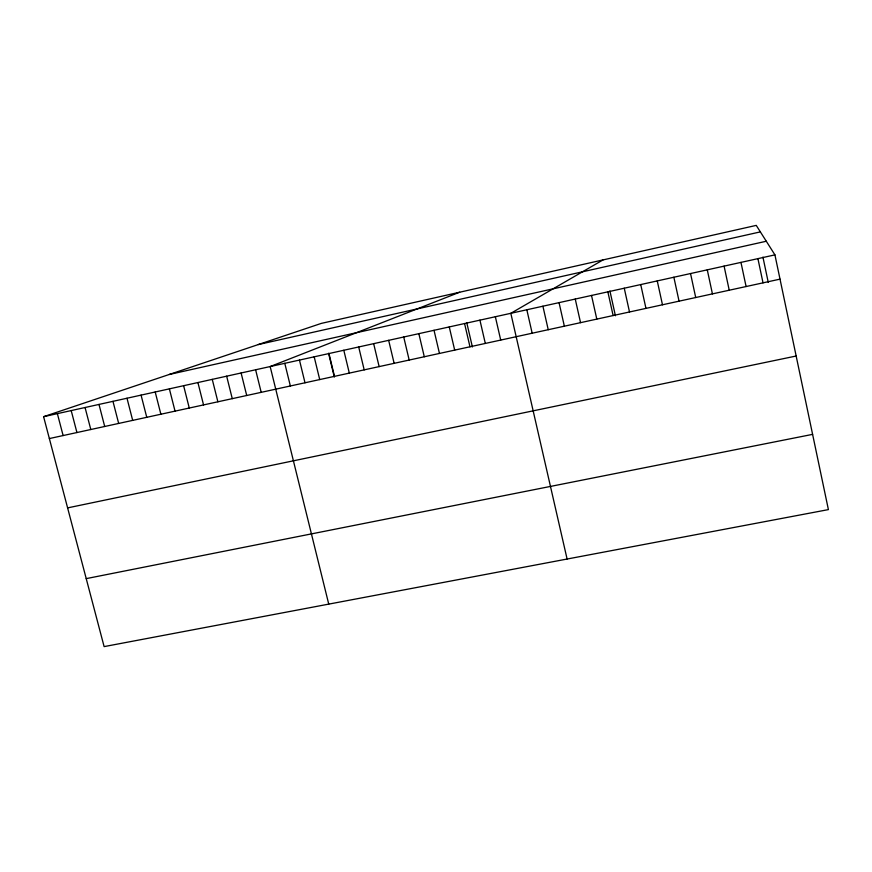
<?xml version="1.0" encoding="UTF-8"?>
<svg xmlns="http://www.w3.org/2000/svg" width="872" height="872" viewBox="0 0 872 872"><rect width="100%" height="100%" fill="white"/><g stroke="black" fill="none" stroke-linecap="round" stroke-linejoin="round"><path stroke-width="1.31" d="M603.032 259.911L510.818 313.31L567.105 559.039M459.675 292.218L270.167 366.556L328.744 604.122M43.6 416.685L321.321 323.392L756.253 225.39L774.925 254.875L828.4 509.608L104.117 646.61L43.6 416.685L774.925 254.875M258.297 344.571L760.362 231.887M169.255 374.48L766.292 241.25M49.355 438.562L780.015 279.138M67.602 507.886L796.158 356.016M86.219 578.627L812.606 434.365M71.199 410.581L76.932 432.545M57.367 413.644L63.122 435.553M98.994 404.434L104.705 426.484M85.064 407.507L90.797 429.515M112.968 401.338L118.668 423.432M141.068 395.125L146.758 417.307M126.996 398.232L132.686 420.38M169.386 388.858L175.043 411.137M155.205 391.997L160.873 414.222M183.621 385.707L189.268 408.031M212.256 379.375L217.88 401.785M197.911 382.546L203.547 404.913M241.108 372.987L246.711 395.496M226.655 376.181L232.268 398.646M255.616 369.772L261.197 392.335M284.784 363.319L290.354 385.98M314.182 356.822L319.719 379.571M299.456 360.071L305.004 382.775M328.962 353.542L334.488 376.344M328.559 353.247L334.325 377.064M358.697 346.969L364.191 369.87M343.808 350.261L349.312 373.107M388.661 340.342L394.133 363.33M373.652 343.655L379.135 366.611M403.725 337.006L409.175 360.049M434.027 330.303L439.455 353.443M418.843 333.66L424.293 356.757M449.265 326.924L454.683 350.119M479.927 320.144L485.312 343.437M466.749 322.662L472.384 346.947M464.569 323.545L469.975 346.784M495.351 316.732L500.713 340.08M526.83 309.767L532.171 333.213M542.907 306.214L548.237 329.714M575.248 299.052L580.545 322.662M559.05 302.639L564.358 326.193M591.521 295.455L596.797 319.108M624.254 288.207L629.508 311.98M609.92 290.976L615.414 315.751M607.86 291.837L613.125 315.555M640.724 284.566L645.956 308.383M673.86 277.231L679.059 301.167M657.259 280.904L662.48 304.786M690.537 273.546L695.714 297.526M724.087 266.124L729.232 290.223M707.279 269.84L712.435 293.886M740.96 262.385L746.094 286.539M762.935 257.109L768.265 282.419M757.91 258.635L763.022 282.844"/></g></svg>
